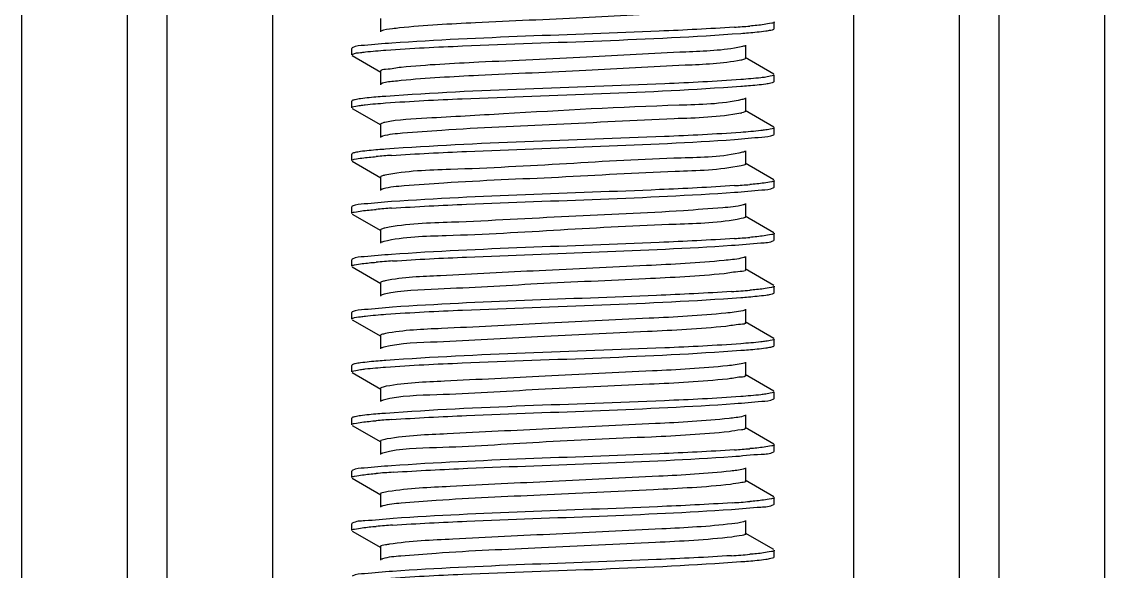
# Model space of a CAD drawing. Extents: x 1031190 to 1725648, y 733081 to 1571294.
# Drawn here: x 1139799.1 to 1140287.3, y 1212061.1 to 1212308.9 of the extents above; entities that cross this region are included whole.
import ezdxf

# ---------------------------------------------------------------- set-up
doc = ezdxf.new("R2010")
doc.units = 0
doc.header["$LTSCALE"] = 1000
doc.header["$MEASUREMENT"] = 0

msp = doc.modelspace()

# ---------------------------------------------------------------- linework, layer by layer
at = {"linetype": 'Continuous'}
for p, q in [((1139799.13, 1215988.29), (1139799.13, 1211247.26)), ((1139846.75, 1215988.29), (1139846.75, 1211247.26)), ((1139864.61, 1215988.29), (1139864.61, 1211247.26)), ((1139912.24, 1215988.29), (1139912.24, 1211247.26)), ((1140174.18, 1215988.29), (1140174.18, 1211247.26)), ((1140221.81, 1215988.29), (1140221.81, 1211247.26)), ((1140239.66, 1215988.29), (1140239.66, 1211247.26)), ((1140287.29, 1215988.29), (1140287.29, 1211247.26)), ((1139960.85, 1212310.26), (1139960.85, 1212304.31)), ((1140138.46, 1212305.8), (1140138.46, 1212308.77)), ((1140138.46, 1212305.8), (1140138.46, 1212308.77)), ((1140138.24, 1212305.54), (1140138.46, 1212305.8)), ((1140125.57, 1212292.4), (1140125.57, 1212298.36)), ((1139948.18, 1212297.13), (1139947.96, 1212296.87)), ((1139947.96, 1212293.89), (1139947.96, 1212296.87)), ((1139947.96, 1212293.89), (1139947.96, 1212296.87)), ((1139948.18, 1212293.63), (1139961.11, 1212286.15)), ((1140138.24, 1212285.22), (1140125.31, 1212292.7)), ((1139960.85, 1212286.45), (1139960.85, 1212280.5)), ((1140138.46, 1212281.98), (1140138.46, 1212284.96)), ((1140138.46, 1212281.98), (1140138.46, 1212284.96)), ((1140138.24, 1212281.72), (1140138.46, 1212281.98)), ((1139948.18, 1212273.31), (1139947.96, 1212273.05)), ((1140125.57, 1212268.59), (1140125.57, 1212274.54)), ((1139947.96, 1212270.08), (1139947.96, 1212273.05)), ((1139947.96, 1212270.08), (1139947.96, 1212273.05)), ((1139948.18, 1212269.82), (1139961.11, 1212262.33)), ((1140138.24, 1212261.41), (1140125.31, 1212268.89)), ((1139960.85, 1212262.64), (1139960.85, 1212256.68)), ((1140138.46, 1212258.17), (1140138.46, 1212261.15)), ((1140138.46, 1212258.17), (1140138.46, 1212261.15)), ((1140138.24, 1212257.91), (1140138.46, 1212258.17)), ((1139948.18, 1212249.5), (1139947.96, 1212249.24)), ((1139947.96, 1212246.26), (1139947.96, 1212249.24)), ((1139947.96, 1212246.26), (1139947.96, 1212249.24)), ((1140125.57, 1212244.78), (1140125.57, 1212250.73)), ((1139948.18, 1212246), (1139961.11, 1212238.52)), ((1140124.19, 1212244.08), (1140123.52, 1212243.93)), ((1140138.24, 1212237.6), (1140125.31, 1212245.08)), ((1139960.85, 1212238.82), (1139960.85, 1212232.87)), ((1140138.24, 1212234.1), (1140138.46, 1212234.36)), ((1140138.46, 1212234.36), (1140138.46, 1212237.33)), ((1140138.46, 1212234.36), (1140138.46, 1212237.33)), ((1139948.18, 1212225.69), (1139947.96, 1212225.43)), ((1139947.96, 1212222.45), (1139947.96, 1212225.43)), ((1139947.96, 1212222.45), (1139947.96, 1212225.43)), ((1140125.57, 1212220.96), (1140125.57, 1212226.92)), ((1139948.18, 1212222.19), (1139961.11, 1212214.71)), ((1140124.48, 1212220.35), (1140123.57, 1212220.13)), ((1140138.24, 1212213.78), (1140125.31, 1212221.27)), ((1139960.85, 1212215.01), (1139960.85, 1212209.06)), ((1140138.24, 1212210.28), (1140138.46, 1212210.55)), ((1140138.46, 1212210.55), (1140138.46, 1212213.52)), ((1140138.46, 1212210.55), (1140138.46, 1212213.52)), ((1139948.18, 1212201.88), (1139947.96, 1212201.62)), ((1139947.96, 1212198.64), (1139947.96, 1212201.62)), ((1139947.96, 1212198.64), (1139947.96, 1212201.62)), ((1140125.57, 1212197.15), (1140125.57, 1212203.1)), ((1139948.18, 1212198.38), (1139961.11, 1212190.9)), ((1140138.24, 1212189.97), (1140125.31, 1212197.45)), ((1139960.85, 1212191.2), (1139960.85, 1212185.24)), ((1140138.24, 1212186.47), (1140138.46, 1212186.73)), ((1140138.46, 1212186.73), (1140138.46, 1212189.71)), ((1140138.46, 1212186.73), (1140138.46, 1212189.71)), ((1139948.18, 1212178.06), (1139947.96, 1212177.8)), ((1139947.96, 1212174.83), (1139947.96, 1212177.8)), ((1139947.96, 1212174.83), (1139947.96, 1212177.8)), ((1140125.57, 1212173.34), (1140125.57, 1212179.29)), ((1139948.18, 1212174.57), (1139961.11, 1212167.08)), ((1140138.24, 1212166.16), (1140125.31, 1212173.64)), ((1139960.85, 1212167.38), (1139960.85, 1212161.43)), ((1140138.46, 1212162.92), (1140138.46, 1212165.9)), ((1140138.46, 1212162.92), (1140138.46, 1212165.9)), ((1140138.24, 1212162.66), (1140138.46, 1212162.92)), ((1139948.18, 1212154.25), (1139947.96, 1212153.99)), ((1139947.96, 1212151.01), (1139947.96, 1212153.99)), ((1139947.96, 1212151.01), (1139947.96, 1212153.99)), ((1140125.57, 1212149.53), (1140125.57, 1212155.48)), ((1139948.18, 1212150.75), (1139961.11, 1212143.27)), ((1140138.24, 1212142.34), (1140125.31, 1212149.83)), ((1139960.85, 1212143.57), (1139960.85, 1212137.62)), ((1140138.46, 1212139.11), (1140138.46, 1212142.08)), ((1140138.46, 1212139.11), (1140138.46, 1212142.08)), ((1140138.24, 1212138.85), (1140138.46, 1212139.11)), ((1140125.57, 1212125.71), (1140125.57, 1212131.67)), ((1139948.18, 1212130.44), (1139947.96, 1212130.18)), ((1139947.96, 1212127.2), (1139947.96, 1212130.18)), ((1139947.96, 1212127.2), (1139947.96, 1212130.18)), ((1139948.18, 1212126.94), (1139961.11, 1212119.46)), ((1140138.24, 1212118.53), (1140125.31, 1212126.01)), ((1139960.85, 1212119.76), (1139960.85, 1212113.81)), ((1140138.46, 1212115.29), (1140138.46, 1212118.27)), ((1140138.46, 1212115.29), (1140138.46, 1212118.27)), ((1140138.24, 1212115.03), (1140138.46, 1212115.29)), ((1140125.57, 1212101.9), (1140125.57, 1212107.85)), ((1139948.18, 1212106.63), (1139947.96, 1212106.36)), ((1139947.96, 1212103.39), (1139947.96, 1212106.36)), ((1139947.96, 1212103.39), (1139947.96, 1212106.36)), ((1139948.18, 1212103.13), (1139961.11, 1212095.65)), ((1140138.24, 1212094.72), (1140125.31, 1212102.2)), ((1139960.85, 1212095.95), (1139960.85, 1212089.99)), ((1140138.46, 1212091.48), (1140138.46, 1212094.46)), ((1140138.46, 1212091.48), (1140138.46, 1212094.46)), ((1140138.24, 1212091.22), (1140138.46, 1212091.48)), ((1140125.57, 1212078.09), (1140125.57, 1212084.04)), ((1139948.18, 1212082.81), (1139947.96, 1212082.55)), ((1139947.96, 1212079.58), (1139947.96, 1212082.55)), ((1139947.96, 1212079.58), (1139947.96, 1212082.55)), ((1139948.18, 1212079.31), (1139961.11, 1212071.83)), ((1140138.24, 1212070.91), (1140125.31, 1212078.39)), ((1139960.85, 1212072.13), (1139960.85, 1212066.18)), ((1140138.46, 1212067.67), (1140138.46, 1212070.65)), ((1140138.46, 1212067.67), (1140138.46, 1212070.65)), ((1140138.24, 1212067.41), (1140138.46, 1212067.67))]:
    msp.add_line(p, q, dxfattribs=at)
for centre, radius, start, end in [((1140093.08, 1212715.48), 409.99, 273.8294, 274.8033), ((1140119.67, 1212286.31), 18.96, 281.4996, 282.8069), ((1139993.18, 1211841.64), 407.9, 93.8437, 94.8034), ((1140093.26, 1212641.77), 407.71, 273.8446, 274.8036), ((1139993.24, 1211817), 408.74, 93.8366, 94.8046), ((1140093.14, 1212619.43), 409.19, 273.8348, 274.8034), ((1139993.86, 1211785.36), 416.58, 93.7887, 94.801), ((1140091.39, 1212617.74), 431.38, 273.6947, 274.7994), ((1139993.18, 1211722.58), 407.89, 93.8438, 94.8034), ((1140093.26, 1212522.65), 407.66, 273.845, 274.8036), ((1139994.31, 1211684.5), 422.21, 93.753, 94.8001), ((1140091.78, 1212517.47), 426.34, 273.7263, 274.8), ((1139993.88, 1211666.12), 416.76, 93.7875, 94.801), ((1140091.4, 1212498.52), 431.22, 273.6957, 274.7994)]:
    msp.add_arc(centre, radius, start, end, dxfattribs=at)
for points, knots in [([(1140123.14, 1212315.29), (1140114.69, 1212313.68), (1140090.89, 1212312.82), (1140051.16, 1212310.51), (1140008.48, 1212308.64), (1139980.89, 1212307.24), (1139969.5, 1212306.06)], [0, 0, 0, 0, 0.167774, 0.461831, 0.776883, 1, 1, 1, 1]), ([(1140138.46, 1212308.77), (1140138.46, 1212308.34), (1140136.17, 1212308.05), (1140135.01, 1212307.74), (1140133.86, 1212307.59)], [0, 0, 0, 0, 0.271494, 1, 1, 1, 1]), ([(1139969.5, 1212306.06), (1139968.44, 1212305.95), (1139965.67, 1212305.55), (1139962.64, 1212305.5), (1139961.11, 1212304.61)], [0, 0, 0, 0, 0.374658, 1, 1, 1, 1]), ([(1139963.39, 1212296.08), (1139974.9, 1212296.92), (1140028.24, 1212299.51), (1140081.66, 1212300.56), (1140123.4, 1212303.64)], [0, 0, 0, 0, 0.216129, 1, 1, 1, 1]), ([(1140120.46, 1212306.4), (1140109.19, 1212305.64), (1140057.72, 1212303.16), (1140006.18, 1212301.96), (1139966.04, 1212299.24)], [0, 0, 0, 0, 0.219145, 1, 1, 1, 1]), ([(1140123.4, 1212303.64), (1140124.56, 1212303.72), (1140128.3, 1212304.02), (1140132.05, 1212304.35), (1140134.62, 1212304.72)], [0, 0, 0, 0, 0.307527, 1, 1, 1, 1]), ([(1140134.62, 1212304.72), (1140135.41, 1212304.83), (1140136.62, 1212305.04), (1140137.85, 1212305.32), (1140138.23, 1212305.54)], [0, 0, 0, 0, 0.642834, 1, 1, 1, 1]), ([(1139966.04, 1212299.24), (1139961.91, 1212298.96), (1139956.11, 1212298.16), (1139949.8, 1212298.05), (1139948.19, 1212297.13)], [0, 0, 0, 0, 0.690428, 1, 1, 1, 1]), ([(1140125.31, 1212298.05), (1140125.1, 1212297.93), (1140124.5, 1212297.73), (1140123.9, 1212297.59), (1140123.53, 1212297.51)], [0, 0, 0, 0, 0.392529, 1, 1, 1, 1]), ([(1139947.96, 1212293.89), (1139947.96, 1212294.01), (1139949.37, 1212294.9), (1139950.66, 1212294.81), (1139951.91, 1212294.99)], [0, 0, 0, 0, 0.088901, 1, 1, 1, 1]), ([(1139951.91, 1212294.99), (1139952.64, 1212295.09), (1139956.46, 1212295.55), (1139960.29, 1212295.85), (1139963.39, 1212296.08)], [0, 0, 0, 0, 0.191572, 1, 1, 1, 1]), ([(1140123.53, 1212297.51), (1140115.37, 1212295.82), (1140091.96, 1212295.07), (1140052.61, 1212292.69), (1140009.77, 1212290.86), (1139981.88, 1212289.43), (1139970.25, 1212288.28)], [0, 0, 0, 0, 0.162646, 0.454753, 0.771748, 1, 1, 1, 1]), ([(1139970.25, 1212288.28), (1139967.91, 1212288.05), (1139965.7, 1212287.33), (1139960.85, 1212287.3), (1139960.85, 1212286.45)], [0, 0, 0, 0, 0.734772, 1, 1, 1, 1]), ([(1140123.36, 1212291.52), (1140115.12, 1212289.88), (1140091.66, 1212289.07), (1140052.31, 1212286.74), (1140009.6, 1212284.9), (1139981.83, 1212283.47), (1139970.25, 1212282.32)], [0, 0, 0, 0, 0.164346, 0.456483, 0.772538, 1, 1, 1, 1]), ([(1140125.57, 1212292.4), (1140125.57, 1212292.17), (1140124.57, 1212291.78), (1140123.92, 1212291.63), (1140123.36, 1212291.52)], [0, 0, 0, 0, 0.292517, 1, 1, 1, 1]), ([(1140134.62, 1212283.88), (1140133.91, 1212283.78), (1140130.18, 1212283.32), (1140126.43, 1212283.02), (1140123.4, 1212282.8)], [0, 0, 0, 0, 0.191302, 1, 1, 1, 1]), ([(1140138.46, 1212284.96), (1140138.46, 1212284.59), (1140136.58, 1212284.27), (1140135.59, 1212284.02), (1140134.62, 1212283.88)], [0, 0, 0, 0, 0.274605, 1, 1, 1, 1]), ([(1139970.25, 1212282.32), (1139969.1, 1212282.21), (1139966.07, 1212281.77), (1139962.78, 1212281.77), (1139961.11, 1212280.8)], [0, 0, 0, 0, 0.376452, 1, 1, 1, 1]), ([(1139963.23, 1212272.25), (1139974.72, 1212273.1), (1140028.1, 1212275.7), (1140081.55, 1212276.74), (1140123.35, 1212279.82)], [0, 0, 0, 0, 0.215653, 1, 1, 1, 1]), ([(1140123.4, 1212282.8), (1140111.97, 1212281.96), (1140058.63, 1212279.35), (1140005.21, 1212278.29), (1139963.39, 1212275.24)], [0, 0, 0, 0, 0.214712, 1, 1, 1, 1]), ([(1140123.35, 1212279.82), (1140124.5, 1212279.9), (1140128.26, 1212280.2), (1140132.02, 1212280.54), (1140134.61, 1212280.9)], [0, 0, 0, 0, 0.307511, 1, 1, 1, 1]), ([(1140134.61, 1212280.9), (1140135.4, 1212281.01), (1140136.61, 1212281.23), (1140137.85, 1212281.5), (1140138.23, 1212281.72)], [0, 0, 0, 0, 0.642987, 1, 1, 1, 1]), ([(1139951.91, 1212274.15), (1139951.1, 1212274.04), (1139949.85, 1212273.82), (1139948.58, 1212273.54), (1139948.19, 1212273.31)], [0, 0, 0, 0, 0.644071, 1, 1, 1, 1]), ([(1139963.39, 1212275.24), (1139962.21, 1212275.16), (1139958.38, 1212274.86), (1139954.55, 1212274.52), (1139951.91, 1212274.15)], [0, 0, 0, 0, 0.307216, 1, 1, 1, 1]), ([(1140123.88, 1212273.77), (1140114.62, 1212271.66), (1140078.45, 1212270.97), (1140031.24, 1212268.2), (1139987.06, 1212265.62), (1139969.07, 1212264.78), (1139962.84, 1212263.47)], [0, 0, 0, 0, 0.176446, 0.666999, 0.881663, 1, 1, 1, 1]), ([(1140125.31, 1212274.24), (1140125.13, 1212274.14), (1140124.66, 1212273.96), (1140124.17, 1212273.84), (1140123.88, 1212273.77)], [0, 0, 0, 0, 0.401923, 1, 1, 1, 1]), ([(1139947.96, 1212270.08), (1139947.96, 1212270.45), (1139949.88, 1212270.77), (1139950.89, 1212271.03), (1139951.87, 1212271.17)], [0, 0, 0, 0, 0.274271, 1, 1, 1, 1]), ([(1139951.87, 1212271.17), (1139952.59, 1212271.27), (1139956.37, 1212271.73), (1139960.16, 1212272.03), (1139963.23, 1212272.25)], [0, 0, 0, 0, 0.191488, 1, 1, 1, 1]), ([(1140125.57, 1212268.59), (1140125.57, 1212268.4), (1140124.84, 1212268.04), (1140124.31, 1212267.92), (1140123.88, 1212267.82)], [0, 0, 0, 0, 0.301807, 1, 1, 1, 1]), ([(1139962.84, 1212263.47), (1139962.34, 1212263.37), (1139961.74, 1212263.23), (1139960.85, 1212262.85), (1139960.85, 1212262.64)], [0, 0, 0, 0, 0.704889, 1, 1, 1, 1]), ([(1140123.45, 1212267.73), (1140113.57, 1212265.71), (1140085.58, 1212265.09), (1140040.74, 1212262.27), (1139999.8, 1212260.87), (1139973.78, 1212258.76), (1139964.76, 1212258.14), (1139961.83, 1212257.27)], [0, 0, 0, 0, 0.18687, 0.514831, 0.834376, 0.943334, 1, 1, 1, 1]), ([(1140123.35, 1212258.98), (1140111.89, 1212258.14), (1140058.51, 1212255.54), (1140005.06, 1212254.48), (1139963.23, 1212251.42)], [0, 0, 0, 0, 0.215042, 1, 1, 1, 1]), ([(1140134.61, 1212260.07), (1140133.89, 1212259.96), (1140130.15, 1212259.51), (1140126.39, 1212259.21), (1140123.35, 1212258.98)], [0, 0, 0, 0, 0.191313, 1, 1, 1, 1]), ([(1140138.46, 1212261.15), (1140138.46, 1212260.78), (1140136.57, 1212260.46), (1140135.57, 1212260.2), (1140134.61, 1212260.07)], [0, 0, 0, 0, 0.274535, 1, 1, 1, 1]), ([(1139961.83, 1212257.27), (1139961.69, 1212257.23), (1139961.44, 1212257.15), (1139961.21, 1212257.04), (1139961.11, 1212256.98)], [0, 0, 0, 0, 0.569367, 1, 1, 1, 1]), ([(1139965.83, 1212248.62), (1139977.12, 1212249.39), (1140028.71, 1212251.88), (1140080.36, 1212253.07), (1140120.59, 1212255.81)], [0, 0, 0, 0, 0.219068, 1, 1, 1, 1]), ([(1140120.59, 1212255.81), (1140124.68, 1212256.09), (1140130.4, 1212256.88), (1140136.64, 1212257), (1140138.23, 1212257.91)], [0, 0, 0, 0, 0.690173, 1, 1, 1, 1]), ([(1139951.87, 1212250.33), (1139951.06, 1212250.22), (1139949.83, 1212250), (1139948.57, 1212249.73), (1139948.19, 1212249.5)], [0, 0, 0, 0, 0.643594, 1, 1, 1, 1]), ([(1139963.23, 1212251.42), (1139962.06, 1212251.33), (1139958.27, 1212251.04), (1139954.48, 1212250.7), (1139951.87, 1212250.33)], [0, 0, 0, 0, 0.307318, 1, 1, 1, 1]), ([(1140124.19, 1212250.04), (1140115.2, 1212247.76), (1140088.38, 1212247.57), (1140044.61, 1212244.75), (1140000.11, 1212242.33), (1139972.56, 1212241.68), (1139962.88, 1212239.67)], [0, 0, 0, 0, 0.172051, 0.492047, 0.816531, 1, 1, 1, 1]), ([(1140125.31, 1212250.43), (1140125.17, 1212250.35), (1140124.8, 1212250.2), (1140124.42, 1212250.09), (1140124.19, 1212250.04)], [0, 0, 0, 0, 0.41269, 1, 1, 1, 1]), ([(1139947.96, 1212246.26), (1139947.96, 1212246.7), (1139950.23, 1212246.98), (1139951.38, 1212247.29), (1139952.53, 1212247.44)], [0, 0, 0, 0, 0.271594, 1, 1, 1, 1]), ([(1140123.52, 1212243.93), (1140113.78, 1212241.91), (1140086.1, 1212241.31), (1140041.56, 1212238.51), (1140000.72, 1212237.06), (1139974.43, 1212235.03), (1139965.21, 1212234.35), (1139962.1, 1212233.53)], [0, 0, 0, 0, 0.184387, 0.509861, 0.829743, 0.940495, 1, 1, 1, 1]), ([(1140125.57, 1212244.78), (1140125.57, 1212244.61), (1140124.99, 1212244.28), (1140124.55, 1212244.17), (1140124.19, 1212244.08)], [0, 0, 0, 0, 0.310032, 1, 1, 1, 1]), ([(1139962.88, 1212239.67), (1139962.36, 1212239.56), (1139961.75, 1212239.42), (1139960.85, 1212239.04), (1139960.85, 1212238.82)], [0, 0, 0, 0, 0.705216, 1, 1, 1, 1]), ([(1140120.59, 1212234.98), (1140109.31, 1212234.21), (1140057.72, 1212231.72), (1140006.07, 1212230.53), (1139965.83, 1212227.79)], [0, 0, 0, 0, 0.219029, 1, 1, 1, 1]), ([(1140138.46, 1212237.33), (1140138.46, 1212236.9), (1140136.19, 1212236.62), (1140135.04, 1212236.31), (1140133.89, 1212236.16)], [0, 0, 0, 0, 0.271614, 1, 1, 1, 1]), ([(1139962.1, 1212233.53), (1139961.9, 1212233.48), (1139961.57, 1212233.38), (1139961.24, 1212233.25), (1139961.11, 1212233.17)], [0, 0, 0, 0, 0.58242, 1, 1, 1, 1]), ([(1139965.9, 1212224.82), (1139977.18, 1212225.58), (1140028.71, 1212228.07), (1140080.31, 1212229.26), (1140120.51, 1212231.99)], [0, 0, 0, 0, 0.219138, 1, 1, 1, 1]), ([(1140120.51, 1212231.99), (1140124.61, 1212232.27), (1140130.36, 1212233.07), (1140136.63, 1212233.18), (1140138.23, 1212234.1)], [0, 0, 0, 0, 0.690264, 1, 1, 1, 1]), ([(1139965.83, 1212227.79), (1139961.75, 1212227.51), (1139956.02, 1212226.72), (1139949.78, 1212226.6), (1139948.19, 1212225.69)], [0, 0, 0, 0, 0.690195, 1, 1, 1, 1]), ([(1140124.48, 1212226.3), (1140121.48, 1212225.45), (1140112.37, 1212224.8), (1140086.24, 1212222.73), (1140045.34, 1212221.3), (1140000.62, 1212218.49), (1139972.76, 1212217.88), (1139962.93, 1212215.87)], [0, 0, 0, 0, 0.057838, 0.167543, 0.487244, 0.814181, 1, 1, 1, 1]), ([(1140125.31, 1212226.62), (1140125.2, 1212226.55), (1140124.93, 1212226.43), (1140124.64, 1212226.35), (1140124.48, 1212226.3)], [0, 0, 0, 0, 0.425019, 1, 1, 1, 1]), ([(1139947.96, 1212222.45), (1139947.96, 1212222.88), (1139950.22, 1212223.17), (1139951.37, 1212223.48), (1139952.52, 1212223.63)], [0, 0, 0, 0, 0.271633, 1, 1, 1, 1]), ([(1140123.57, 1212220.13), (1140113.96, 1212218.11), (1140086.58, 1212217.48), (1140042.28, 1212215.02), (1139998.45, 1212212.32), (1139971.56, 1212211.97), (1139962.41, 1212209.8)], [0, 0, 0, 0, 0.182223, 0.50526, 0.82533, 1, 1, 1, 1]), ([(1140125.57, 1212220.96), (1140125.57, 1212220.83), (1140125.13, 1212220.53), (1140124.76, 1212220.43), (1140124.48, 1212220.35)], [0, 0, 0, 0, 0.320305, 1, 1, 1, 1]), ([(1139962.93, 1212215.87), (1139962.41, 1212215.76), (1139961.78, 1212215.61), (1139960.85, 1212215.24), (1139960.85, 1212215.01)], [0, 0, 0, 0, 0.705925, 1, 1, 1, 1]), ([(1139962.41, 1212209.8), (1139962.14, 1212209.73), (1139961.7, 1212209.62), (1139961.27, 1212209.45), (1139961.11, 1212209.36)], [0, 0, 0, 0, 0.593796, 1, 1, 1, 1]), ([(1140120.51, 1212211.16), (1140109.22, 1212210.39), (1140057.69, 1212207.91), (1140006.09, 1212206.72), (1139965.9, 1212203.98)], [0, 0, 0, 0, 0.219177, 1, 1, 1, 1]), ([(1140119.19, 1212208.09), (1140123.6, 1212208.38), (1140129.78, 1212209.24), (1140136.52, 1212209.3), (1140138.23, 1212210.28)], [0, 0, 0, 0, 0.691533, 1, 1, 1, 1]), ([(1140138.46, 1212213.52), (1140138.46, 1212213.09), (1140136.18, 1212212.8), (1140135.02, 1212212.49), (1140133.87, 1212212.34)], [0, 0, 0, 0, 0.271536, 1, 1, 1, 1]), ([(1139966.34, 1212201.03), (1139977.47, 1212201.78), (1140028.42, 1212204.23), (1140079.43, 1212205.47), (1140119.19, 1212208.09)], [0, 0, 0, 0, 0.218817, 1, 1, 1, 1]), ([(1139965.9, 1212203.98), (1139961.8, 1212203.7), (1139956.05, 1212202.9), (1139949.78, 1212202.79), (1139948.19, 1212201.88)], [0, 0, 0, 0, 0.690271, 1, 1, 1, 1]), ([(1140115.85, 1212201.24), (1140104.21, 1212200.11), (1140076.41, 1212198.68), (1140033.73, 1212196.85), (1139994.53, 1212194.51), (1139971.19, 1212193.72), (1139963.02, 1212192.07)], [0, 0, 0, 0, 0.228997, 0.545176, 0.836537, 1, 1, 1, 1]), ([(1140124.73, 1212202.56), (1140124.3, 1212202.42), (1140121.36, 1212201.77), (1140118.37, 1212201.49), (1140115.85, 1212201.24)], [0, 0, 0, 0, 0.152407, 1, 1, 1, 1]), ([(1140125.31, 1212202.8), (1140125.23, 1212202.76), (1140125.04, 1212202.67), (1140124.84, 1212202.6), (1140124.73, 1212202.56)], [0, 0, 0, 0, 0.43932, 1, 1, 1, 1]), ([(1139947.96, 1212198.64), (1139947.96, 1212199.08), (1139950.31, 1212199.36), (1139951.5, 1212199.69), (1139952.68, 1212199.84)], [0, 0, 0, 0, 0.27108, 1, 1, 1, 1]), ([(1140115.85, 1212195.29), (1140104.07, 1212194.14), (1140075.94, 1212192.7), (1140032.89, 1212190.9), (1139993.72, 1212188.41), (1139970.52, 1212187.81), (1139962.59, 1212186.03)], [0, 0, 0, 0, 0.23121, 0.549998, 0.841262, 1, 1, 1, 1]), ([(1140125.57, 1212197.15), (1140125.57, 1212196.27), (1140120.55, 1212196.28), (1140118.27, 1212195.53), (1140115.85, 1212195.29)], [0, 0, 0, 0, 0.265195, 1, 1, 1, 1]), ([(1139963.02, 1212192.07), (1139962.47, 1212191.96), (1139961.82, 1212191.81), (1139960.85, 1212191.43), (1139960.85, 1212191.2)], [0, 0, 0, 0, 0.706927, 1, 1, 1, 1]), ([(1139962.59, 1212186.03), (1139962.29, 1212185.96), (1139961.78, 1212185.83), (1139961.29, 1212185.65), (1139961.11, 1212185.55)], [0, 0, 0, 0, 0.599352, 1, 1, 1, 1]), ([(1140119.19, 1212187.26), (1140107.9, 1212186.51), (1140056.95, 1212184.07), (1140005.94, 1212182.86), (1139966.34, 1212180.2)], [0, 0, 0, 0, 0.221759, 1, 1, 1, 1]), ([(1140123.41, 1212184.57), (1140124.56, 1212184.66), (1140128.3, 1212184.95), (1140132.05, 1212185.29), (1140134.62, 1212185.65)], [0, 0, 0, 0, 0.307527, 1, 1, 1, 1]), ([(1140138.46, 1212189.71), (1140138.46, 1212189.25), (1140136.01, 1212188.98), (1140134.79, 1212188.64), (1140133.56, 1212188.49)], [0, 0, 0, 0, 0.270528, 1, 1, 1, 1]), ([(1140134.62, 1212185.65), (1140135.41, 1212185.76), (1140136.62, 1212185.98), (1140137.85, 1212186.25), (1140138.23, 1212186.47)], [0, 0, 0, 0, 0.642828, 1, 1, 1, 1]), ([(1139963.39, 1212177.01), (1139974.9, 1212177.85), (1140028.24, 1212180.45), (1140081.66, 1212181.5), (1140123.41, 1212184.57)], [0, 0, 0, 0, 0.216148, 1, 1, 1, 1]), ([(1139947.96, 1212174.83), (1139947.96, 1212174.95), (1139949.37, 1212175.84), (1139950.66, 1212175.75), (1139951.91, 1212175.92)], [0, 0, 0, 0, 0.088892, 1, 1, 1, 1]), ([(1139966.34, 1212180.2), (1139962.13, 1212179.91), (1139956.24, 1212179.1), (1139949.82, 1212179), (1139948.19, 1212178.06)], [0, 0, 0, 0, 0.690689, 1, 1, 1, 1]), ([(1139951.91, 1212175.92), (1139952.64, 1212176.02), (1139956.46, 1212176.49), (1139960.29, 1212176.79), (1139963.39, 1212177.01)], [0, 0, 0, 0, 0.191574, 1, 1, 1, 1]), ([(1140116.61, 1212177.51), (1140105.13, 1212176.34), (1140077.41, 1212174.92), (1140034.66, 1212173.07), (1139995.09, 1212170.74), (1139971.45, 1212169.92), (1139963.12, 1212168.28)], [0, 0, 0, 0, 0.22522, 0.541066, 0.834324, 1, 1, 1, 1]), ([(1140125.31, 1212178.99), (1140124.99, 1212178.81), (1140122.11, 1212178.02), (1140119.18, 1212177.77), (1140116.61, 1212177.51)], [0, 0, 0, 0, 0.123951, 1, 1, 1, 1]), ([(1140116.61, 1212171.55), (1140104.86, 1212170.36), (1140076.56, 1212168.92), (1140033.13, 1212167.13), (1139993.64, 1212164.51), (1139970.22, 1212164.06), (1139962.36, 1212162.16)], [0, 0, 0, 0, 0.229214, 0.549847, 0.842959, 1, 1, 1, 1]), ([(1140125.57, 1212173.34), (1140125.57, 1212172.52), (1140120.96, 1212172.46), (1140118.85, 1212171.78), (1140116.61, 1212171.55)], [0, 0, 0, 0, 0.265624, 1, 1, 1, 1]), ([(1139963.12, 1212168.28), (1139962.54, 1212168.16), (1139961.88, 1212168.01), (1139960.85, 1212167.63), (1139960.85, 1212167.38)], [0, 0, 0, 0, 0.708145, 1, 1, 1, 1]), ([(1140138.46, 1212165.9), (1140138.46, 1212165.53), (1140136.58, 1212165.21), (1140135.59, 1212164.95), (1140134.62, 1212164.82)], [0, 0, 0, 0, 0.274607, 1, 1, 1, 1]), ([(1139962.36, 1212162.16), (1139962.11, 1212162.1), (1139961.68, 1212161.98), (1139961.27, 1212161.82), (1139961.11, 1212161.73)], [0, 0, 0, 0, 0.591731, 1, 1, 1, 1]), ([(1140123.41, 1212163.74), (1140111.97, 1212162.89), (1140058.63, 1212160.29), (1140005.21, 1212159.23), (1139963.39, 1212156.18)], [0, 0, 0, 0, 0.214698, 1, 1, 1, 1]), ([(1140123.35, 1212160.76), (1140124.51, 1212160.84), (1140128.26, 1212161.14), (1140132.02, 1212161.47), (1140134.61, 1212161.84)], [0, 0, 0, 0, 0.307511, 1, 1, 1, 1]), ([(1140134.62, 1212164.82), (1140133.91, 1212164.72), (1140130.18, 1212164.26), (1140126.43, 1212163.96), (1140123.41, 1212163.74)], [0, 0, 0, 0, 0.191302, 1, 1, 1, 1]), ([(1140134.61, 1212161.84), (1140135.4, 1212161.95), (1140136.61, 1212162.16), (1140137.85, 1212162.44), (1140138.23, 1212162.66)], [0, 0, 0, 0, 0.642983, 1, 1, 1, 1]), ([(1139963.39, 1212156.18), (1139962.21, 1212156.09), (1139958.38, 1212155.79), (1139954.55, 1212155.45), (1139951.91, 1212155.09)], [0, 0, 0, 0, 0.307214, 1, 1, 1, 1]), ([(1139963.23, 1212153.19), (1139974.73, 1212154.03), (1140028.1, 1212156.63), (1140081.55, 1212157.68), (1140123.35, 1212160.76)], [0, 0, 0, 0, 0.215666, 1, 1, 1, 1]), ([(1139947.96, 1212151.01), (1139947.96, 1212151.39), (1139949.88, 1212151.7), (1139950.89, 1212151.97), (1139951.87, 1212152.1)], [0, 0, 0, 0, 0.274264, 1, 1, 1, 1]), ([(1139951.91, 1212155.09), (1139951.1, 1212154.97), (1139949.85, 1212154.76), (1139948.58, 1212154.48), (1139948.19, 1212154.25)], [0, 0, 0, 0, 0.644088, 1, 1, 1, 1]), ([(1139951.87, 1212152.1), (1139952.59, 1212152.2), (1139956.37, 1212152.66), (1139960.17, 1212152.96), (1139963.23, 1212153.19)], [0, 0, 0, 0, 0.191492, 1, 1, 1, 1]), ([(1140117.35, 1212153.77), (1140106.1, 1212152.58), (1140078.69, 1212151.19), (1140036.12, 1212149.3), (1139996.17, 1212147.04), (1139972.15, 1212146.11), (1139963.52, 1212144.54)], [0, 0, 0, 0, 0.2201, 0.53401, 0.829213, 1, 1, 1, 1]), ([(1140125.31, 1212155.18), (1140125.02, 1212155.01), (1140122.38, 1212154.26), (1140119.7, 1212154.02), (1140117.35, 1212153.77)], [0, 0, 0, 0, 0.1262, 1, 1, 1, 1]), ([(1140117.35, 1212147.82), (1140105.65, 1212146.58), (1140077.21, 1212145.14), (1140033.45, 1212143.36), (1139993.63, 1212140.62), (1139969.99, 1212140.32), (1139962.18, 1212138.3)], [0, 0, 0, 0, 0.226945, 0.549209, 0.84423, 1, 1, 1, 1]), ([(1140125.57, 1212149.53), (1140125.57, 1212148.78), (1140121.35, 1212148.64), (1140119.4, 1212148.03), (1140117.35, 1212147.82)], [0, 0, 0, 0, 0.266409, 1, 1, 1, 1]), ([(1139963.52, 1212144.54), (1139962.84, 1212144.42), (1139962.08, 1212144.24), (1139960.85, 1212143.85), (1139960.85, 1212143.57)], [0, 0, 0, 0, 0.71294, 1, 1, 1, 1]), ([(1140138.46, 1212142.08), (1140138.46, 1212141.71), (1140136.57, 1212141.4), (1140135.58, 1212141.14), (1140134.61, 1212141)], [0, 0, 0, 0, 0.274537, 1, 1, 1, 1]), ([(1139962.18, 1212138.3), (1139961.96, 1212138.25), (1139961.6, 1212138.14), (1139961.25, 1212138), (1139961.11, 1212137.92)], [0, 0, 0, 0, 0.584772, 1, 1, 1, 1]), ([(1140123.35, 1212139.92), (1140111.89, 1212139.08), (1140058.52, 1212136.47), (1140005.06, 1212135.42), (1139963.23, 1212132.35)], [0, 0, 0, 0, 0.215033, 1, 1, 1, 1]), ([(1139965.83, 1212129.56), (1139977.12, 1212130.33), (1140028.71, 1212132.82), (1140080.36, 1212134), (1140120.6, 1212136.75)], [0, 0, 0, 0, 0.219069, 1, 1, 1, 1]), ([(1140120.6, 1212136.75), (1140124.68, 1212137.03), (1140130.4, 1212137.82), (1140136.64, 1212137.93), (1140138.23, 1212138.85)], [0, 0, 0, 0, 0.690169, 1, 1, 1, 1]), ([(1140134.61, 1212141), (1140133.89, 1212140.9), (1140130.15, 1212140.44), (1140126.39, 1212140.14), (1140123.35, 1212139.92)], [0, 0, 0, 0, 0.191313, 1, 1, 1, 1]), ([(1139963.23, 1212132.35), (1139962.07, 1212132.27), (1139958.27, 1212131.97), (1139954.48, 1212131.63), (1139951.87, 1212131.27)], [0, 0, 0, 0, 0.307313, 1, 1, 1, 1]), ([(1139947.96, 1212127.2), (1139947.96, 1212127.63), (1139950.23, 1212127.92), (1139951.38, 1212128.23), (1139952.53, 1212128.38)], [0, 0, 0, 0, 0.271592, 1, 1, 1, 1]), ([(1139951.87, 1212131.27), (1139951.06, 1212131.15), (1139949.83, 1212130.94), (1139948.58, 1212130.66), (1139948.19, 1212130.44)], [0, 0, 0, 0, 0.643609, 1, 1, 1, 1]), ([(1140118.06, 1212130.03), (1140107.06, 1212128.82), (1140079.95, 1212127.45), (1140037.58, 1212125.53), (1139997.28, 1212123.33), (1139972.88, 1212122.31), (1139963.95, 1212120.8)], [0, 0, 0, 0, 0.215, 0.526978, 0.824118, 1, 1, 1, 1]), ([(1140125.31, 1212131.36), (1140125.04, 1212131.21), (1140122.64, 1212130.5), (1140120.19, 1212130.27), (1140118.06, 1212130.03)], [0, 0, 0, 0, 0.128627, 1, 1, 1, 1]), ([(1140118.06, 1212124.08), (1140106.43, 1212122.8), (1140077.88, 1212121.37), (1140033.82, 1212119.59), (1139993.69, 1212116.73), (1139969.82, 1212116.58), (1139962.03, 1212114.45)], [0, 0, 0, 0, 0.224438, 0.548154, 0.845143, 1, 1, 1, 1]), ([(1140125.57, 1212125.71), (1140125.57, 1212125.02), (1140121.74, 1212124.83), (1140119.93, 1212124.29), (1140118.06, 1212124.08)], [0, 0, 0, 0, 0.267355, 1, 1, 1, 1]), ([(1139963.95, 1212120.8), (1139963.17, 1212120.67), (1139962.31, 1212120.47), (1139960.85, 1212120.07), (1139960.85, 1212119.76)], [0, 0, 0, 0, 0.716901, 1, 1, 1, 1]), ([(1140138.46, 1212118.27), (1140138.46, 1212117.84), (1140136.19, 1212117.55), (1140135.04, 1212117.24), (1140133.89, 1212117.09)], [0, 0, 0, 0, 0.271617, 1, 1, 1, 1]), ([(1139962.03, 1212114.45), (1139961.85, 1212114.4), (1139961.53, 1212114.3), (1139961.23, 1212114.18), (1139961.11, 1212114.11)], [0, 0, 0, 0, 0.578442, 1, 1, 1, 1]), ([(1140120.6, 1212115.91), (1140109.31, 1212115.14), (1140057.72, 1212112.66), (1140006.07, 1212111.47), (1139965.83, 1212108.72)], [0, 0, 0, 0, 0.219021, 1, 1, 1, 1]), ([(1139966.67, 1212105.8), (1139977.86, 1212106.55), (1140028.8, 1212109), (1140079.8, 1212110.22), (1140119.49, 1212112.86)], [0, 0, 0, 0, 0.219887, 1, 1, 1, 1]), ([(1140119.49, 1212112.86), (1140123.83, 1212113.15), (1140129.91, 1212113.99), (1140136.55, 1212114.07), (1140138.23, 1212115.03)], [0, 0, 0, 0, 0.691245, 1, 1, 1, 1]), ([(1139965.83, 1212108.72), (1139961.75, 1212108.45), (1139956.02, 1212107.65), (1139949.78, 1212107.54), (1139948.19, 1212106.63)], [0, 0, 0, 0, 0.690194, 1, 1, 1, 1]), ([(1140125.31, 1212107.55), (1140125.06, 1212107.4), (1140122.89, 1212106.74), (1140120.66, 1212106.52), (1140118.73, 1212106.3)], [0, 0, 0, 0, 0.131334, 1, 1, 1, 1]), ([(1139947.96, 1212103.39), (1139947.96, 1212103.84), (1139950.36, 1212104.11), (1139951.56, 1212104.44), (1139952.76, 1212104.6)], [0, 0, 0, 0, 0.27083, 1, 1, 1, 1]), ([(1140118.73, 1212106.3), (1140107.98, 1212105.06), (1140081.2, 1212103.71), (1140039.04, 1212101.76), (1139998.41, 1212099.61), (1139973.63, 1212098.52), (1139964.42, 1212097.07)], [0, 0, 0, 0, 0.209915, 0.519968, 0.819038, 1, 1, 1, 1]), ([(1140118.73, 1212100.34), (1140107.19, 1212099.01), (1140078.55, 1212097.67), (1140034.34, 1212095.45), (1139996.34, 1212093.93), (1139972.74, 1212092.01), (1139964.61, 1212091.38), (1139961.91, 1212090.6)], [0, 0, 0, 0, 0.221704, 0.546695, 0.845683, 0.946468, 1, 1, 1, 1]), ([(1140125.57, 1212101.9), (1140125.57, 1212101.27), (1140122.11, 1212101.03), (1140120.44, 1212100.54), (1140118.73, 1212100.34)], [0, 0, 0, 0, 0.26871, 1, 1, 1, 1]), ([(1139964.42, 1212097.07), (1139963.52, 1212096.92), (1139962.56, 1212096.69), (1139960.85, 1212096.3), (1139960.85, 1212095.95)], [0, 0, 0, 0, 0.720201, 1, 1, 1, 1]), ([(1140138.46, 1212094.46), (1140138.46, 1212094), (1140136.04, 1212093.73), (1140134.83, 1212093.4), (1140133.62, 1212093.24)], [0, 0, 0, 0, 0.270699, 1, 1, 1, 1]), ([(1139961.91, 1212090.6), (1139961.75, 1212090.56), (1139961.48, 1212090.47), (1139961.22, 1212090.36), (1139961.11, 1212090.29)], [0, 0, 0, 0, 0.572701, 1, 1, 1, 1]), ([(1139966.35, 1212081.97), (1139977.48, 1212082.72), (1140028.43, 1212085.17), (1140079.44, 1212086.41), (1140119.19, 1212089.03)], [0, 0, 0, 0, 0.218851, 1, 1, 1, 1]), ([(1140119.49, 1212092.02), (1140108.26, 1212091.28), (1140057.32, 1212088.84), (1140006.32, 1212087.62), (1139966.67, 1212084.97)], [0, 0, 0, 0, 0.220721, 1, 1, 1, 1]), ([(1140119.19, 1212089.03), (1140123.61, 1212089.32), (1140129.78, 1212090.18), (1140136.52, 1212090.24), (1140138.23, 1212091.22)], [0, 0, 0, 0, 0.691524, 1, 1, 1, 1]), ([(1139966.67, 1212084.97), (1139962.39, 1212084.68), (1139956.39, 1212083.85), (1139949.85, 1212083.77), (1139948.19, 1212082.81)], [0, 0, 0, 0, 0.691013, 1, 1, 1, 1]), ([(1140125.31, 1212083.74), (1140125.08, 1212083.6), (1140123.13, 1212082.98), (1140121.11, 1212082.77), (1140119.38, 1212082.56)], [0, 0, 0, 0, 0.134033, 1, 1, 1, 1]), ([(1139947.96, 1212079.58), (1139947.96, 1212080.02), (1139950.32, 1212080.3), (1139951.5, 1212080.62), (1139952.69, 1212080.77)], [0, 0, 0, 0, 0.271071, 1, 1, 1, 1]), ([(1140119.38, 1212082.56), (1140108.89, 1212081.29), (1140082.43, 1212079.98), (1140040.5, 1212078), (1139999.56, 1212075.89), (1139974.41, 1212074.74), (1139964.92, 1212073.33)], [0, 0, 0, 0, 0.204842, 0.512973, 0.813968, 1, 1, 1, 1]), ([(1140125.57, 1212078.09), (1140125.57, 1212077.51), (1140122.45, 1212077.23), (1140120.93, 1212076.8), (1140119.38, 1212076.61)], [0, 0, 0, 0, 0.269812, 1, 1, 1, 1]), ([(1139964.92, 1212073.33), (1139964.32, 1212073.24), (1139963.17, 1212072.91), (1139960.85, 1212072.96), (1139960.85, 1212072.13)], [0, 0, 0, 0, 0.421169, 1, 1, 1, 1]), ([(1140119.38, 1212076.61), (1140107.94, 1212075.22), (1140079.25, 1212073.91), (1140034.82, 1212071.65), (1139996.44, 1212070.15), (1139972.65, 1212068.18), (1139964.48, 1212067.57), (1139961.82, 1212066.76)], [0, 0, 0, 0, 0.218801, 0.544965, 0.846028, 0.947082, 1, 1, 1, 1]), ([(1140119.19, 1212068.19), (1140107.91, 1212067.45), (1140056.96, 1212065.01), (1140005.95, 1212063.8), (1139966.35, 1212061.13)], [0, 0, 0, 0, 0.221727, 1, 1, 1, 1]), ([(1140138.46, 1212070.65), (1140138.46, 1212070.19), (1140136.01, 1212069.92), (1140134.79, 1212069.58), (1140133.57, 1212069.43)], [0, 0, 0, 0, 0.270533, 1, 1, 1, 1]), ([(1139961.82, 1212066.76), (1139961.68, 1212066.72), (1139961.44, 1212066.64), (1139961.2, 1212066.54), (1139961.11, 1212066.48)], [0, 0, 0, 0, 0.567505, 1, 1, 1, 1]), ([(1139963.4, 1212057.95), (1139974.91, 1212058.79), (1140028.25, 1212061.39), (1140081.67, 1212062.43), (1140123.41, 1212065.51)], [0, 0, 0, 0, 0.216168, 1, 1, 1, 1]), ([(1140123.41, 1212065.51), (1140124.56, 1212065.59), (1140128.3, 1212065.89), (1140132.05, 1212066.22), (1140134.62, 1212066.59)], [0, 0, 0, 0, 0.307528, 1, 1, 1, 1]), ([(1140134.62, 1212066.59), (1140135.41, 1212066.7), (1140136.62, 1212066.91), (1140137.85, 1212067.19), (1140138.23, 1212067.41)], [0, 0, 0, 0, 0.642823, 1, 1, 1, 1]), ([(1139966.35, 1212061.13), (1139962.14, 1212060.85), (1139956.25, 1212060.03), (1139949.82, 1212059.94), (1139948.19, 1212059)], [0, 0, 0, 0, 0.690699, 1, 1, 1, 1])]:
    msp.add_open_spline(points, degree=3, knots=knots, dxfattribs=at)
for points in [[(1140133.86, 1212307.59), (1140131.71, 1212307.31), (1140129.56, 1212307.11), (1140127.41, 1212306.93)], [(1139952.53, 1212247.44), (1139954.69, 1212247.72), (1139956.85, 1212247.93), (1139959.02, 1212248.11)], [(1140133.89, 1212236.16), (1140131.73, 1212235.88), (1140129.57, 1212235.67), (1140127.4, 1212235.49)], [(1139952.52, 1212223.63), (1139954.67, 1212223.91), (1139956.84, 1212224.11), (1139959.01, 1212224.3)], [(1140133.87, 1212212.34), (1140131.72, 1212212.06), (1140129.56, 1212211.86), (1140127.4, 1212211.68)], [(1139952.68, 1212199.84), (1139954.78, 1212200.11), (1139956.89, 1212200.3), (1139959, 1212200.48)], [(1140133.56, 1212188.49), (1140131.54, 1212188.23), (1140129.51, 1212188.04), (1140127.48, 1212187.87)], [(1139952.53, 1212128.38), (1139954.69, 1212128.66), (1139956.85, 1212128.86), (1139959.02, 1212129.05)], [(1140133.89, 1212117.09), (1140131.74, 1212116.81), (1140129.57, 1212116.61), (1140127.4, 1212116.43)], [(1139952.76, 1212104.6), (1139954.83, 1212104.86), (1139956.9, 1212105.05), (1139958.98, 1212105.23)], [(1140133.62, 1212093.24), (1140131.57, 1212092.99), (1140129.52, 1212092.79), (1140127.46, 1212092.62)], [(1139952.69, 1212080.77), (1139954.78, 1212081.04), (1139956.89, 1212081.24), (1139959, 1212081.42)], [(1140133.57, 1212069.43), (1140131.54, 1212069.17), (1140129.51, 1212068.98), (1140127.48, 1212068.81)]]:
    msp.add_open_spline(points, degree=3, dxfattribs=at)

doc.saveas('drawing.dxf')
